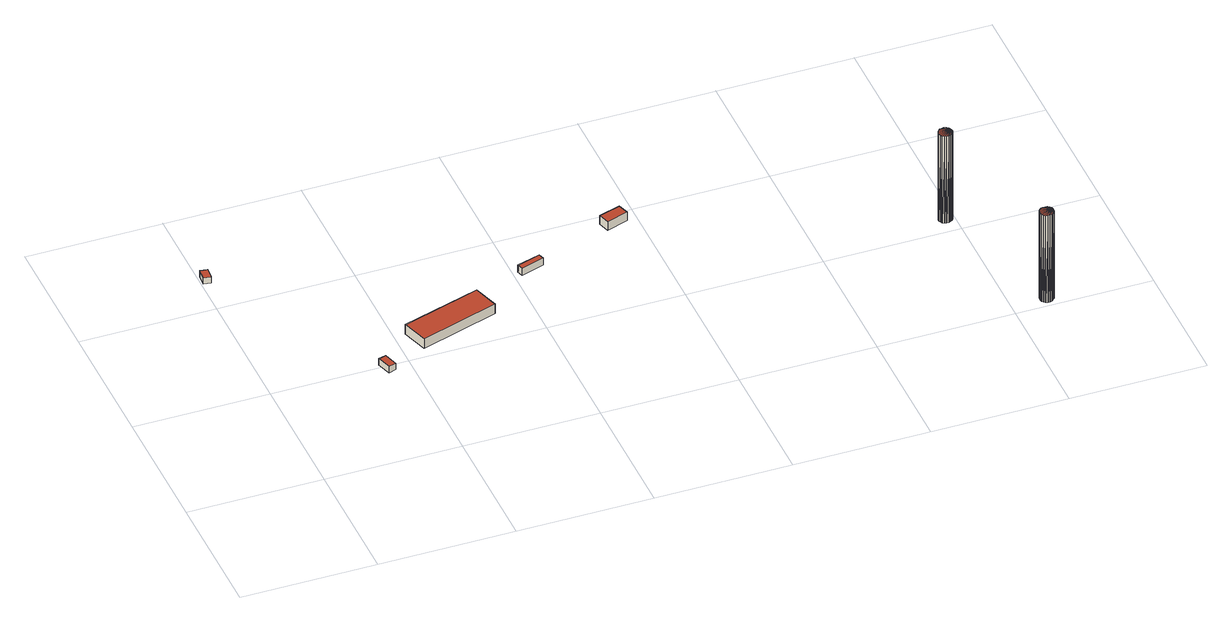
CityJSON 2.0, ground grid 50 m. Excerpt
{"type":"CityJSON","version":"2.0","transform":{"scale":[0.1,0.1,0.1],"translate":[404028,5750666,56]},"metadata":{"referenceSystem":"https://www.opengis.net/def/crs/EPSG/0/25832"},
"CityObjects":{
"building1":{"type":"Building","attributes":{"Gemeindeschluessel":"05515000","Geometrietyp2DReferenz":"3000","function":"31001_2500","roofType":"1000","measuredHeight":2.59},"geometry":[{"type":"Solid","lod":"2","boundaries":[[[[0,1,2,3]],[[4,5,1,0]],[[6,7,5,4]],[[3,2,7,6]],[[4,0,3,6]],[[1,5,7,2]]]],"semantics":{"surfaces":[{"type":"WallSurface"},{"type":"RoofSurface"},{"type":"GroundSurface"}],"values":[[0,0,0,0,1,2]]}}]},
"building2":{"type":"Building","attributes":{"Gemeindeschluessel":"05515000","Geometrietyp2DReferenz":"3000","function":"31001_2500","roofType":"1000","measuredHeight":2.65},"geometry":[{"type":"Solid","lod":"2","boundaries":[[[[8,9,10,11]],[[12,13,9,8]],[[14,15,13,12]],[[11,10,15,14]],[[12,8,11,14]],[[9,13,15,10]]]],"semantics":{"surfaces":[{"type":"WallSurface"},{"type":"RoofSurface"},{"type":"GroundSurface"}],"values":[[0,0,0,0,1,2]]}}]},
"building3":{"type":"Building","attributes":{"Gemeindeschluessel":"05515000","Geometrietyp2DReferenz":"3000","function":"31001_2500","roofType":"1000","measuredHeight":4},"address":[{"country":"Germany","locality":"Münster","thoroughfareNumber":"191","thoroughfareName":"Thierstraße"}],"geometry":[{"type":"Solid","lod":"2","boundaries":[[[[16,17,18,19]],[[20,21,17,16]],[[22,23,21,20]],[[19,18,23,22]],[[20,16,19,22]],[[17,21,23,18]]]],"semantics":{"surfaces":[{"type":"WallSurface"},{"type":"RoofSurface"},{"type":"GroundSurface"}],"values":[[0,0,0,0,1,2]]}}]},
"building4":{"type":"Building","attributes":{"Gemeindeschluessel":"05515000","Geometrietyp2DReferenz":"3000","function":"31001_2500","roofType":"1000","measuredHeight":2.93},"geometry":[{"type":"Solid","lod":"2","boundaries":[[[[24,25,26,27]],[[28,29,25,24]],[[30,31,29,28]],[[27,26,31,30]],[[28,24,27,30]],[[25,29,31,26]]]],"semantics":{"surfaces":[{"type":"WallSurface"},{"type":"RoofSurface"},{"type":"GroundSurface"}],"values":[[0,0,0,0,1,2]]}}]},
"building5":{"type":"Building","attributes":{"Gemeindeschluessel":"05515000","Geometrietyp2DReferenz":"3000","function":"31001_2500","roofType":"1000","measuredHeight":3.61},"geometry":[{"type":"Solid","lod":"2","boundaries":[[[[32,33,34,35]],[[36,37,33,32]],[[38,39,37,36]],[[35,34,39,38]],[[36,32,35,38]],[[33,37,39,34]]]],"semantics":{"surfaces":[{"type":"WallSurface"},{"type":"RoofSurface"},{"type":"GroundSurface"}],"values":[[0,0,0,0,1,2]]}}]},
"building6":{"type":"Building","attributes":{"Geometrietyp2DReferenz":"1000","Gemeindeschluessel":"05515000","function":"51002_1251","roofType":"9999","measuredHeight":36.95},"geometry":[{"type":"Solid","lod":"2","boundaries":[[[[40,41,42]],[[41,43,42]],[[44,45,40]],[[45,41,40]],[[46,47,44]],[[47,45,44]],[[48,49,46]],[[49,47,46]],[[50,51,48]],[[51,49,48]],[[52,53,50]],[[53,51,50]],[[54,55,52]],[[55,53,52]],[[56,57,54]],[[57,55,54]],[[58,59,56]],[[59,57,56]],[[60,61,58]],[[61,59,58]],[[62,63,60]],[[63,61,60]],[[64,65,62]],[[65,63,62]],[[66,67,64]],[[67,65,64]],[[68,69,66]],[[69,67,66]],[[70,71,68]],[[71,69,68]],[[72,73,70]],[[73,71,70]],[[74,75,72]],[[75,73,72]],[[76,77,74]],[[77,75,74]],[[78,79,76]],[[79,77,76]],[[42,43,78]],[[43,79,78]],[[43,41,79]],[[41,45,79]],[[45,47,79]],[[47,49,79]],[[49,51,79]],[[51,53,79]],[[53,55,79]],[[55,57,79]],[[57,59,79]],[[59,61,79]],[[61,63,79]],[[63,65,79]],[[65,67,79]],[[67,69,79]],[[69,71,79]],[[71,73,79]],[[73,75,79]],[[75,77,79]],[[40,42,44]],[[42,78,44]],[[78,76,44]],[[76,74,44]],[[74,72,44]],[[72,70,44]],[[70,68,44]],[[68,66,44]],[[66,64,44]],[[64,62,44]],[[62,60,44]],[[54,52,44]],[[60,58,44]],[[58,56,44]],[[56,54,44]],[[52,50,44]],[[50,48,44]],[[48,46,44]]]],"semantics":{"surfaces":[{"type":"WallSurface"},{"type":"GroundSurface"},{"type":"RoofSurface"}],"values":[[0,0,0,0,0,0,0,0,0,0,0,0,0,0,0,0,0,0,0,0,0,0,0,0,0,0,0,0,0,0,0,0,0,0,0,0,0,0,0,0,1,1,1,1,1,1,1,1,1,1,1,1,1,1,1,1,1,1,2,2,2,2,2,2,2,2,2,2,2,2,2,2,2,2,2,2]]}}]},
"building7":{"type":"Building","attributes":{"Geometrietyp2DReferenz":"1000","Gemeindeschluessel":"05515000","function":"51002_1251","roofType":"9999","measuredHeight":37.1},"geometry":[{"type":"Solid","lod":"2","boundaries":[[[[80,81,82]],[[81,83,82]],[[84,85,80]],[[85,81,80]],[[86,87,84]],[[87,85,84]],[[88,89,86]],[[89,87,86]],[[90,91,88]],[[91,89,88]],[[92,93,90]],[[93,91,90]],[[94,95,92]],[[95,93,92]],[[96,97,94]],[[97,95,94]],[[98,99,96]],[[99,97,96]],[[100,101,98]],[[101,99,98]],[[102,103,100]],[[103,101,100]],[[104,105,102]],[[105,103,102]],[[106,107,104]],[[107,105,104]],[[108,109,106]],[[109,107,106]],[[110,111,108]],[[111,109,108]],[[112,113,110]],[[113,111,110]],[[114,115,112]],[[115,113,112]],[[116,117,114]],[[117,115,114]],[[118,119,116]],[[119,117,116]],[[82,83,118]],[[83,119,118]],[[83,81,119]],[[81,85,119]],[[85,87,119]],[[87,89,119]],[[89,91,119]],[[91,93,119]],[[93,95,119]],[[95,97,119]],[[97,99,119]],[[99,101,119]],[[101,103,119]],[[103,105,119]],[[105,107,119]],[[107,109,119]],[[109,111,119]],[[111,113,119]],[[115,117,119]],[[113,115,119]],[[80,82,84]],[[82,118,84]],[[118,116,84]],[[116,114,84]],[[114,112,84]],[[112,110,84]],[[110,108,84]],[[108,106,84]],[[106,104,84]],[[104,102,84]],[[102,100,84]],[[100,98,84]],[[98,96,84]],[[96,94,84]],[[94,92,84]],[[92,90,84]],[[90,88,84]],[[88,86,84]]]],"semantics":{"surfaces":[{"type":"WallSurface"},{"type":"GroundSurface"},{"type":"RoofSurface"}],"values":[[0,0,0,0,0,0,0,0,0,0,0,0,0,0,0,0,0,0,0,0,0,0,0,0,0,0,0,0,0,0,0,0,0,0,0,0,0,0,0,0,1,1,1,1,1,1,1,1,1,1,1,1,1,1,1,1,1,1,2,2,2,2,2,2,2,2,2,2,2,2,2,2,2,2,2,2]]}}]}
},
"vertices":[
[39,1181,28],[39,1181,2],[11,1184,2],[11,1184,28],[35,1139,28],[35,1139,2],[7,1142,28],[7,1142,2],
[413,458,33],[413,458,6],[441,467,6],[441,467,33],[397,511,33],[397,511,6],[425,519,33],[425,519,6],
[541,635,47],[541,635,7],[571,539,7],[571,539,47],[834,726,47],[834,726,7],[863,630,47],[863,630,7],
[1104,840,37],[1104,840,8],[1017,813,8],[1017,813,37],[1111,817,37],[1111,817,8],[1024,790,37],[1024,790,8],
[1369,957,44],[1369,957,8],[1381,916,8],[1381,916,44],[1449,982,44],[1449,982,8],[1462,942,44],[1462,942,8],
[2485,567,384],[2485,567,14],[2481,573,384],[2481,573,14],[2488,560,384],[2488,560,14],[2488,552,384],[2488,552,14],[2485,544,384],[2485,544,14],[2481,538,384],[2481,538,14],[2474,534,384],[2474,534,14],[2467,531,384],[2467,531,14],[2459,531,384],[2459,531,14],[2452,534,384],[2452,534,14],[2445,538,384],[2445,538,14],[2441,544,384],[2441,544,14],[2438,552,384],[2438,552,14],[2438,560,384],[2438,560,14],[2441,567,384],[2441,567,14],[2445,573,384],[2445,573,14],[2452,578,384],[2452,578,14],[2459,580,384],[2459,580,14],[2467,580,384],[2467,580,14],[2474,578,384],[2474,578,14],
[2648,43,382],[2648,43,11],[2643,49,382],[2643,49,11],[2650,35,382],[2650,35,11],[2650,28,382],[2650,28,11],[2648,20,382],[2648,20,11],[2643,14,382],[2643,14,11],[2637,9,382],[2637,9,11],[2629,7,382],[2629,7,11],[2621,7,382],[2621,7,11],[2614,9,382],[2614,9,11],[2608,14,382],[2608,14,11],[2603,20,382],[2603,20,11],[2601,28,382],[2601,28,11],[2601,35,382],[2601,35,11],[2603,43,382],[2603,43,11],[2608,49,382],[2608,49,11],[2614,54,382],[2614,54,11],[2621,56,382],[2621,56,11],[2629,56,382],[2629,56,11],[2637,54,382],[2637,54,11]
]}
